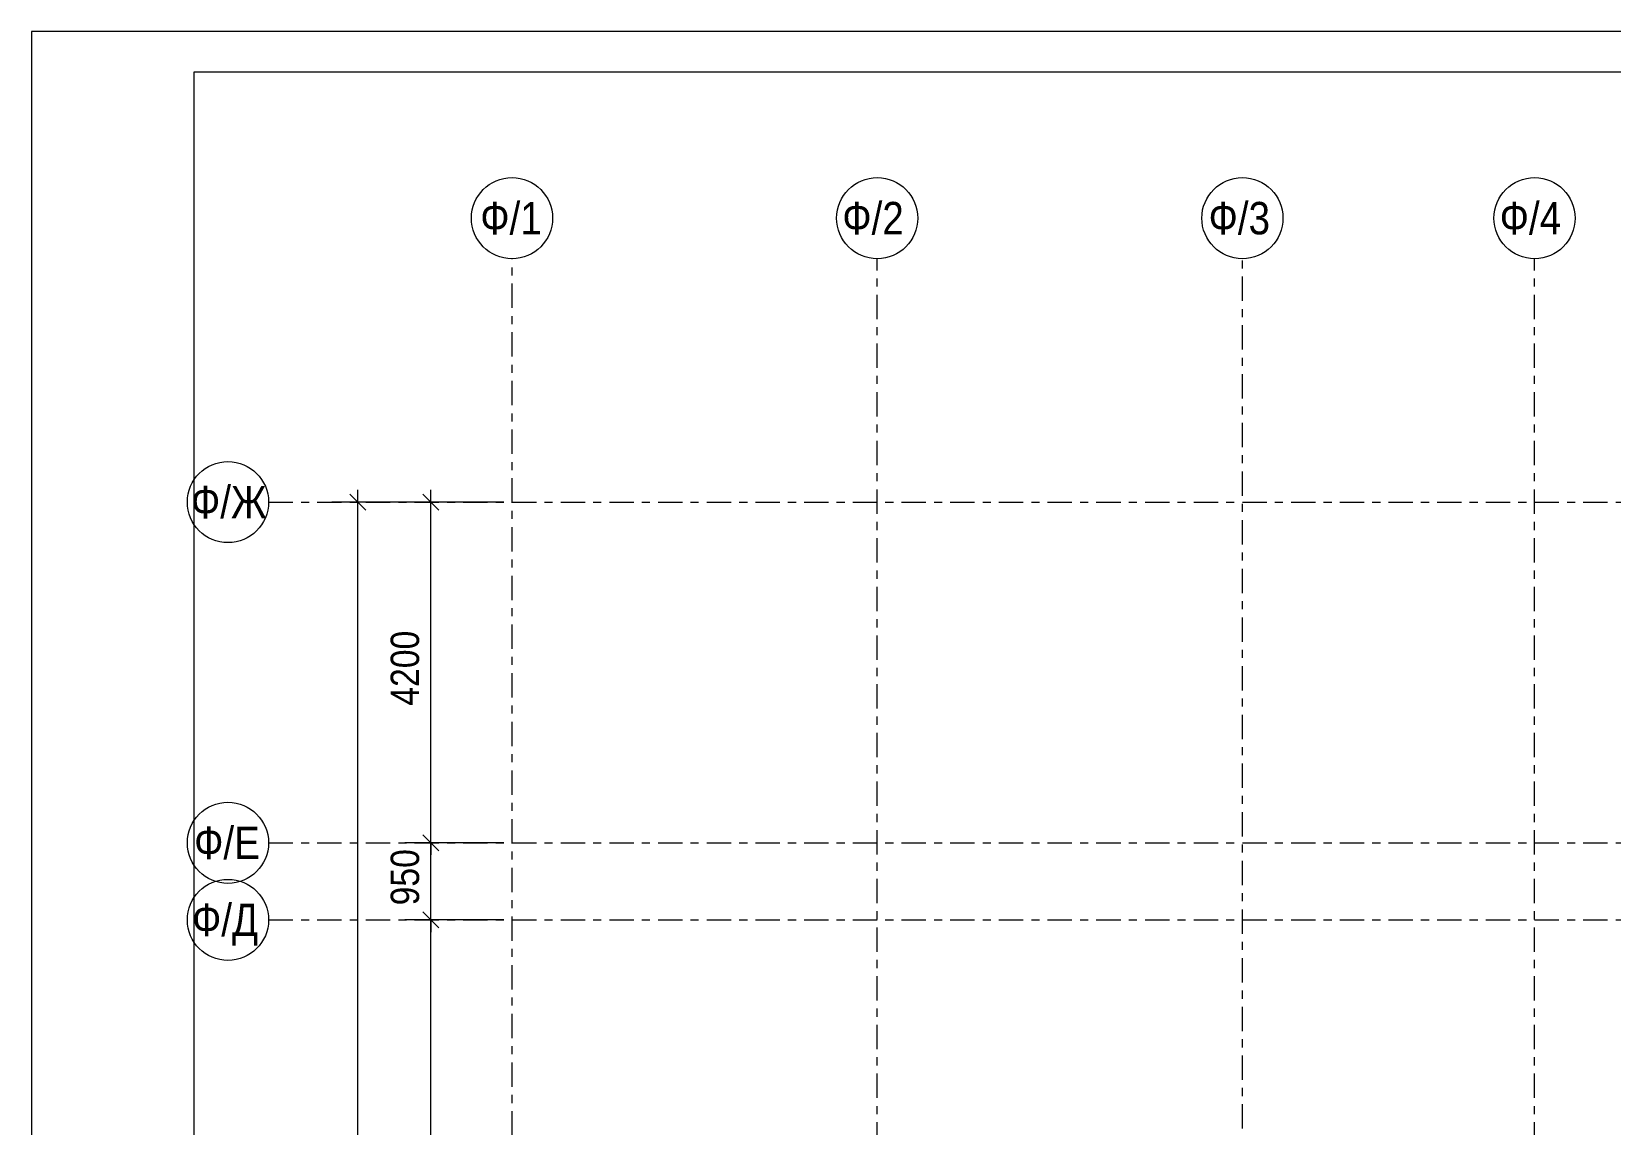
# Model space of a CAD drawing. Header units: millimetres. Extents: x -59 to 782, y -224 to 370.
# Drawn here: x -59.2 to 135.3, y 235.3 to 370 of the extents above; entities that cross this region are included whole.
import ezdxf

# ---------------------------------------------------------------- set-up
doc = ezdxf.new("R2010")
doc.units = ezdxf.units.MM
doc.linetypes.add('XKITLINE00', pattern=[0])
doc.linetypes.add('XKITLINE03', pattern=[6, 3, -1, 1, -1])
for name, color, linetype, lineweight in [('DrawingSheet', 5, 'Continuous', 0), ('S-GRID', 1, 'Continuous', 0), ('Z-DIMENSIONS', 1, 'Continuous', 0)]:
    doc.layers.add(name, color=color, linetype=linetype, lineweight=lineweight)
doc.styles.add('GOST type A', font='ARIAL.TTF')

msp = doc.modelspace()

# ---------------------------------------------------------------- linework, layer by layer
at = {"layer": 'DrawingSheet', "linetype": 'XKITLINE00', "lineweight": 0}
for p, q in [((781.8, 370), (-59.2, 370)), ((-59.2, 370), (-59.2, -224)), ((776.8, 365), (-39.2, 365)), ((-39.2, 365), (-39.2, -219))]:
    msp.add_line(p, q, dxfattribs=at)
at = {"layer": 'S-GRID', "linetype": 'XKITLINE03', "lineweight": 0}
for p, q in [((0, 137.93), (0, 342)), ((45, 202.56), (45, 342)), ((90, 144.79), (90, 342)), ((126, 202.56), (126, 342)), ((-30, 312), (218.08, 312)), ((-30, 270), (722.35, 270)), ((-30, 260.5), (160, 260.5))]:
    msp.add_line(p, q, dxfattribs=at)
at = {"layer": 'S-GRID', "linetype": 'XKITLINE00', "lineweight": 0}
for centre in [(0, 347), (45, 347), (90, 347), (126, 347), (-35, 312), (-35, 270), (-35, 260.5)]:
    msp.add_circle(centre, 5, dxfattribs=at)
at = {"layer": 'Z-DIMENSIONS', "linetype": 'XKITLINE00', "lineweight": 0}
for p, q in [((-19, 312), (-19, 313.5)), ((-10, 312), (-10, 313.5)), ((-1, 312), (-22.2, 312)), ((-19.99, 312.99), (-18.01, 311.01)), ((-19, 0), (-19, 312)), ((-1, 312), (-13.2, 312)), ((-10.99, 312.99), (-9.01, 311.01)), ((-10, 270), (-10, 312)), ((-10.99, 270.99), (-9.01, 269.01)), ((-10.99, 270.99), (-9.01, 269.01)), ((-10, 270), (-10, 271.5)), ((-1, 270), (-13.2, 270)), ((-1, 270), (-13.2, 270)), ((-10, 260.5), (-10, 270)), ((-10, 270), (-10, 268.5)), ((-10.99, 261.49), (-9.01, 259.51)), ((-10.99, 261.49), (-9.01, 259.51)), ((-10, 260.5), (-10, 262)), ((-1, 260.5), (-13.2, 260.5)), ((-1, 260.5), (-13.2, 260.5)), ((-10, 187), (-10, 260.5)), ((-10, 260.5), (-10, 259))]:
    msp.add_line(p, q, dxfattribs=at)
at = {"layer": 'Z-DIMENSIONS'}
for p in [(-19, 312), (-10, 312), (-10, 270), (-10, 270), (-10, 260.5), (-10, 260.5)]:
    msp.add_point(p, dxfattribs=at)

# ---------------------------------------------------------------- texts
at = {"layer": 'S-GRID', "style": 'GOST type A', "width": 0.85}
for s, p in [('Ф/1', (-3.91, 345)), ('Ф/2', (40.7, 345)), ('Ф/3', (85.83, 345)), ('Ф/4', (121.7, 345)), ('Ф/Ж', (-39.56, 310)), ('Ф/Е', (-39.17, 268)), ('Ф/Д', (-39.43, 258.5))]:
    msp.add_text(s, height=4, dxfattribs=at).set_placement(p)
at = {"layer": 'Z-DIMENSIONS', "style": 'GOST type A', "width": 0.85}
for s, p in [('4200', (-11.45, 286.9)), ('950', (-11.45, 262.29))]:
    msp.add_text(s, height=3.5, rotation=90.0002, dxfattribs=at).set_placement(p)

doc.saveas('drawing.dxf')
